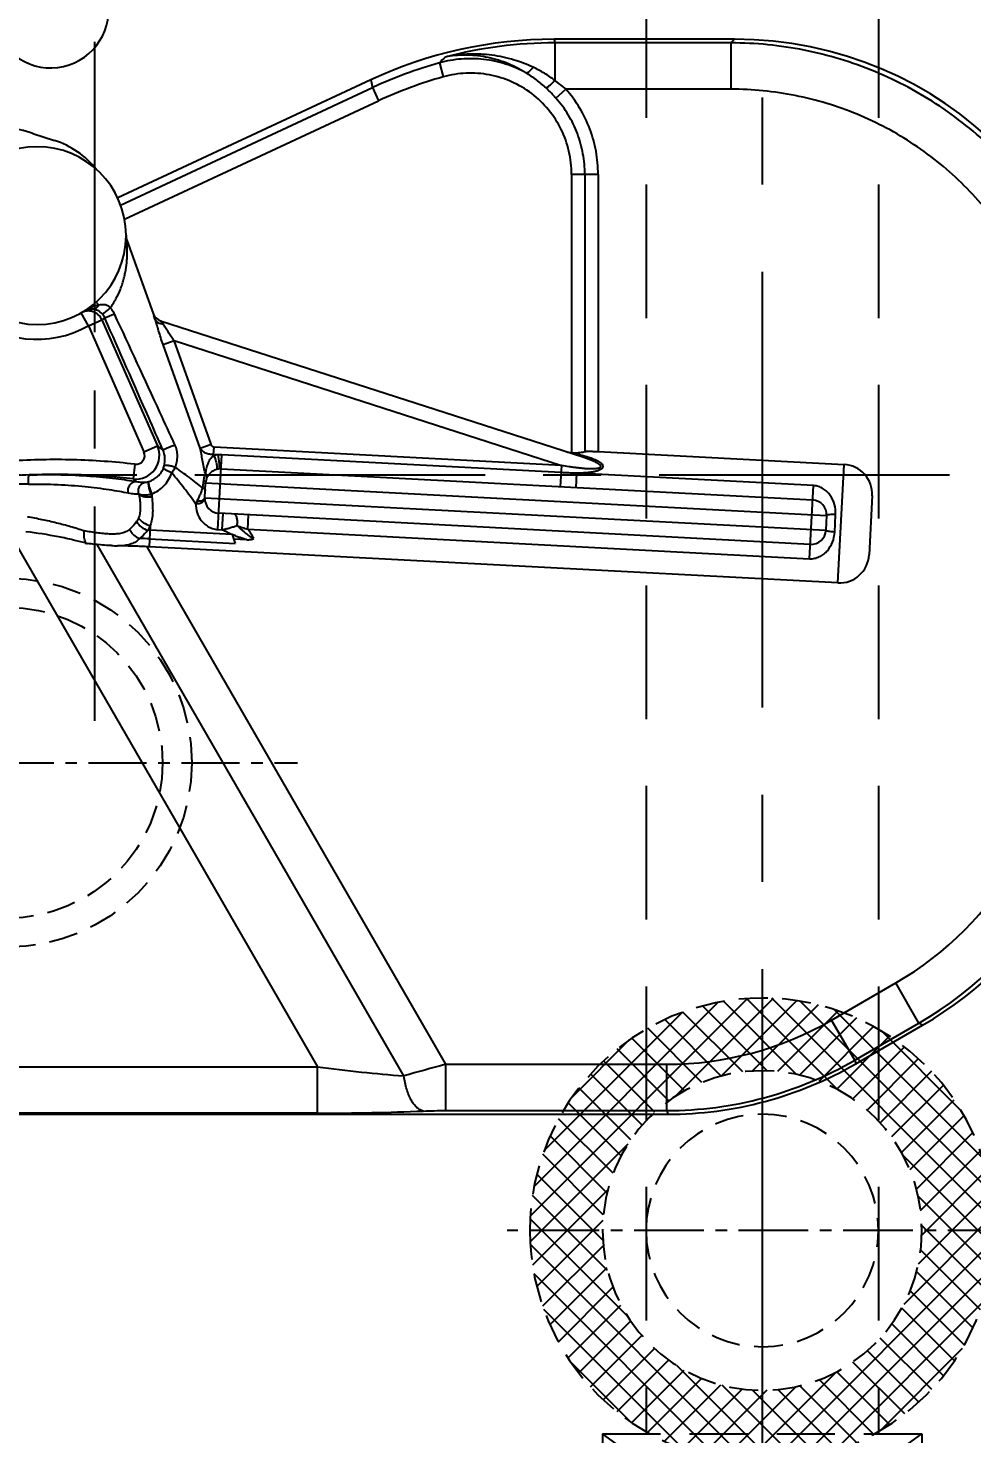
# Model space of a CAD drawing. Header units: millimetres. Extents: x 28656 to 29764, y -21384 to -20601.
# Drawn here: x 29560.83 to 29593.34, y -20935.27 to -20886.88 of the extents above; entities that cross this region are included whole.
import ezdxf

# ---------------------------------------------------------------- set-up
doc = ezdxf.new("R2010")
doc.units = ezdxf.units.MM
doc.header["$LTSCALE"] = 8
for name, pattern in [('CENTER', [2, 1.25, -0.25, 0.25, -0.25]), ('CENTER2', [1.125, 0.75, -0.125, 0.125, -0.125]), ('HIDDEN', [0.375, 0.25, -0.125]), ('HIDDEN2', [0.1875, 0.125, -0.0625])]:
    doc.linetypes.add(name, pattern=pattern)
doc.layers.get('DEFPOINTS').update_dxf_attribs({"color": 6})
for name, color, linetype in [('Cav-cor', 30, 'Continuous'), ('CL', 1, 'Continuous'), ('WT', 4, 'Continuous')]:
    doc.layers.add(name, color=color, linetype=linetype)
doc.layers.add('dim', color=3, linetype='Continuous', lineweight=15)
doc.styles.get("Standard").update_dxf_attribs({"font": 'txt.shx', "width": 0.8, "bigfont": 'chineset.shx'})
doc.dimstyles.new('ISO-25', dxfattribs={"dimtxt": 5, "dimasz": 4, "dimexe": 0.3, "dimexo": 0.3, "dimtad": 0, "dimzin": 1, "dimdsep": 46, "dimtxsty": 'Standard', "dimcen": 0, "dimclrd": 3, "dimclre": 3, "dimclrt": 3, "dimazin": 0, "dimtfac": 1, "dimtofl": 0, "dimtmove": 0, "dimatfit": 0, "dimfxl": 0, "dimarcsym": 0})

# ---------------------------------------------------------------- blocks, each defined once
blk = doc.blocks.new('*D26675')
at = {"layer": 'DEFPOINTS', "color": 0}
for p in [(29500.117, -20934.266), (29620.117, -20934.266), (29500.117, -21006.249)]:
    blk.add_point(p, dxfattribs=at)
at = {"layer": 'dim', "color": 3, "lineweight": -2}
for p, q in [((29500.117, -20934.566), (29500.117, -21006.549)), ((29620.117, -20934.566), (29620.117, -21006.549)), ((29504.117, -21006.249), (29551.159, -21006.249)), ((29616.117, -21006.249), (29569.076, -21006.249))]:
    blk.add_line(p, q, dxfattribs=at)
at = {"layer": 'dim', "color": 3}
for points in [[(29504.117, -21005.582), (29504.117, -21006.916), (29500.117, -21006.249)], [(29616.117, -21006.916), (29616.117, -21005.582), (29620.117, -21006.249)]]:
    blk.add_solid(points, dxfattribs=at)
at = {"layer": 'dim', "color": 3, "insert": (29560.117, -21006.249), "char_height": 5, "attachment_point": 5}
blk.add_mtext('120.00', dxfattribs=at)
blk = doc.blocks.new('20150513.114825')
at = {"layer": 'WT', "color": 125, "linetype": 'HIDDEN'}
for p, q in [((-5.5, 8), (5.5, 8)), ((5.5, 8), (-5.5, 0)), ((-5.5, 8), (5.5, 0)), ((-5.5, 0), (-5.5, 8)), ((5.5, 0), (5.5, 8)), ((-5.5, 0), (5.5, 0))]:
    blk.add_line(p, q, dxfattribs=at)
blk = doc.blocks.new('20150513.114820')
at = {"layer": 'WT', "linetype": 'Continuous'}
h = blk.add_hatch(dxfattribs=at)
h.set_pattern_fill('ANSI37', color=125, scale=5, angle=270, style=0)
h.set_pattern_definition([(315, (23425.0146, -23957.4168), (0.441941738, 0.441941738), []), (45, (23425.0146, -23957.4168), (-0.441941738, 0.441941738), [])])
h.paths.add_polyline_path([(8, 0), (5.5, 0, 1), (-5.5, 0), (-8, 0, -1)])
h.paths.add_polyline_path([(-8, 0), (-5.5, 0, 0.414214), (0, -5.5, 0.414214), (5.5, 0), (8, 0, -0.414214), (0, -8, -0.414214)])
at = {"layer": 'WT', "color": 125, "linetype": 'CENTER2', "ltscale": 0.4}
for p, q in [((0, 8.788), (0, -8.788)), ((8.788, 0), (-8.788, 0))]:
    blk.add_line(p, q, dxfattribs=at)
at = {"layer": 'WT', "color": 125, "linetype": 'HIDDEN2'}
for radius in [8, 5.5, 4]:
    blk.add_circle((0, 0), radius, dxfattribs=at)

msp = doc.modelspace()

# ---------------------------------------------------------------- linework, layer by layer
at = {"color": 8, "linetype": 'CENTER', "ltscale": 0.2}
msp.add_line((29550.117, -20912.166), (29570.117, -20912.166), dxfattribs=at)
at = {"color": 8, "linetype": 'HIDDEN', "ltscale": 0.5}
for radius in [6.35, 5.35]:
    msp.add_circle((29560.117, -20912.166), radius, dxfattribs=at)
at = {"layer": 'Cav-cor', "color": 241}
for p, q in [((29585.167, -20887.266), (29578.951, -20887.266)), ((29578.951, -20887.266), (29578.979, -20887.392)), ((29585.04, -20887.392), (29578.979, -20887.392)), ((29578.979, -20887.392), (29578.979, -20888.686)), ((29585.167, -20887.266), (29585.04, -20887.392)), ((29585.04, -20887.392), (29585.04, -20888.986)), ((29574.997, -20888.081), (29575.131, -20888.561)), ((29572.635, -20888.666), (29563.919, -20892.73)), ((29572.635, -20888.666), (29572.694, -20888.932)), ((29564.021, -20892.977), (29572.694, -20888.932)), ((29572.694, -20888.932), (29572.905, -20889.384)), ((29579.012, -20889.29), (29579.353, -20888.986)), ((29585.04, -20888.986), (29579.353, -20888.986)), ((29564.154, -20893.464), (29572.905, -20889.384)), ((29561, -20890.507), (29561.744, -20890.749)), ((29580.466, -20891.92), (29579.553, -20891.92)), ((29579.553, -20891.92), (29579.553, -20901.498)), ((29580.01, -20891.92), (29580.01, -20901.457)), ((29580.466, -20891.92), (29580.466, -20901.459)), ((29564.236, -20894.181), (29565.137, -20896.703)), ((29563.173, -20896.316), (29563.264, -20896.42)), ((29562.908, -20897.129), (29562.656, -20896.685)), ((29565.203, -20896.887), (29565.161, -20896.77)), ((29562.908, -20897.129), (29563.374, -20896.923)), ((29562.908, -20897.128), (29564.823, -20901.465)), ((29563.374, -20896.923), (29565.289, -20901.259)), ((29565.396, -20896.954), (29579.941, -20901.641)), ((29565.483, -20897.072), (29565.396, -20896.954)), ((29565.483, -20897.773), (29565.859, -20897.639)), ((29566.759, -20901.342), (29565.483, -20897.773)), ((29565.859, -20897.639), (29579.2, -20901.938)), ((29567.135, -20901.208), (29565.859, -20897.639)), ((29566.759, -20901.342), (29567.135, -20901.208)), ((29564.823, -20901.465), (29565.289, -20901.259)), ((29567.224, -20901.56), (29567.237, -20901.311)), ((29567.37, -20901.568), (29567.224, -20901.56)), ((29579.2, -20901.938), (29567.237, -20901.311)), ((29567.373, -20904.138), (29567.508, -20901.568)), ((29579.187, -20902.18), (29567.508, -20901.568)), ((29579.608, -20901.501), (29579.953, -20901.597)), ((29579.953, -20901.597), (29580.047, -20901.623)), ((29580.466, -20901.459), (29588.939, -20901.903)), ((29564.508, -20901.892), (29564.45, -20902.399)), ((29567.482, -20902.055), (29587.854, -20903.123)), ((29579.2, -20901.938), (29579.162, -20902.668)), ((29579.72, -20902.201), (29579.694, -20902.695)), ((29587.88, -20902.629), (29579.72, -20902.201)), ((29588.726, -20905.978), (29588.939, -20901.903)), ((29566.873, -20902.439), (29566.836, -20902.701)), ((29566.919, -20903.047), (29566.946, -20902.538)), ((29566.946, -20902.538), (29588.337, -20903.659)), ((29587.748, -20905.145), (29587.88, -20902.629)), ((29564.647, -20902.913), (29564.65, -20902.928)), ((29565.098, -20902.913), (29565.093, -20903.014)), ((29566.919, -20903.047), (29588.31, -20904.168)), ((29589.905, -20902.975), (29589.798, -20905.012)), ((29587.774, -20904.651), (29567.402, -20903.583)), ((29567.518, -20904.146), (29567.548, -20903.591)), ((29568.403, -20904.131), (29568.429, -20903.637)), ((29588.337, -20903.659), (29588.31, -20904.168)), ((29588.613, -20904.229), (29588.645, -20903.63)), ((29565.041, -20904), (29565.002, -20904.734)), ((29567.373, -20904.138), (29567.518, -20904.146)), ((29568.403, -20904.131), (29587.748, -20905.145)), ((29560.13, -20904.158), (29570.796, -20922.633)), ((29562.839, -20904.614), (29562.836, -20904.613)), ((29565.017, -20904.461), (29567.966, -20904.616)), ((29567.858, -20904.315), (29565.032, -20904.167)), ((29567.858, -20904.315), (29567.966, -20904.616)), ((29567.861, -20904.316), (29567.859, -20904.315)), ((29567.912, -20904.466), (29568.357, -20904.489)), ((29563.323, -20904.67), (29563.214, -20904.659)), ((29573.773, -20922.948), (29563.214, -20904.659)), ((29575.218, -20922.545), (29564.933, -20904.731)), ((29588.726, -20905.978), (29565.002, -20904.734)), ((29588.507, -20921.024), (29590.718, -20919.747)), ((29591.515, -20921.127), (29590.718, -20919.747)), ((29589.304, -20922.404), (29588.507, -20921.024)), ((29589.304, -20922.404), (29591.515, -20921.127)), ((29589.338, -20922.531), (29591.642, -20921.201)), ((29591.642, -20921.201), (29591.515, -20921.127)), ((29589.304, -20922.404), (29589.338, -20922.531)), ((29558.67, -20922.633), (29570.796, -20922.633)), ((29570.796, -20924.227), (29570.796, -20922.633)), ((29575.218, -20922.545), (29582.829, -20922.545)), ((29575.218, -20924.139), (29575.218, -20922.545)), ((29582.829, -20924.139), (29582.829, -20922.545)), ((29545.805, -20924.266), (29582.863, -20924.266)), ((29570.796, -20924.227), (29558.367, -20924.227)), ((29575.218, -20924.139), (29582.829, -20924.139)), ((29582.829, -20924.139), (29582.863, -20924.266))]:
    msp.add_line(p, q, dxfattribs=at)
for centre, radius, start, end in [((29561.609, -20886.254), 2, 187.1034, 7.1034), ((29578.981, -20902.347), 14.954, 90.0096, 104.6522), ((29579.011, -20902.479), 14.947, 105.5774, 114.9973), ((29595.539, -20908.343), 28.854, 134.8265, 135.3936), ((29579.01, -20902.476), 14.445, 105.5782, 115.0005), ((29559.426, -20895.358), 5.1, 72.02, 92.7002), ((29561.146, -20894.024), 3.06, 0.2231, 359.7925), ((29560.8, -20893.66), 3.06, 38.873, 72.02), ((29561.146, -20894.024), 3.57, 155.7336, 299.5719), ((29564.716, -20894.01), 0.51, 180.2231, 199.67), ((29562.908, -20897.129), 0.51, 23.821, 119.5464), ((29561.612, -20893.817), 3.57, 299.5729, 301.506), ((29563.008, -20897.068), 0.513, 23.7757, 41.247), ((29565.521, -20896.566), 0.408, 199.67, 252.14), ((29564.542, -20901.588), 0.816, 263.5371, 23.7373), ((29564.544, -20901.589), 0.306, 263.3899, 23.8847), ((29531.607, -20947.008), 56.811, 53.4028, 53.6376), ((29567.475, -20902.28), 0.72, 98.3696, 109.6782), ((29567.433, -20902.987), 1.42, 86.9986, 92.539), ((29564.959, -20901.804), 0.582, 338.4168, 345.5437), ((29563.79, -20900.765), 2.449, 324.4468, 329.7315), ((29567.455, -20902.565), 0.51, 87, 177), ((29588.886, -20902.922), 1.02, 357, 87), ((29561.636, -20923.993), 21.746, 92.0215, 93.2611), ((29561.07, -20920.538), 17.963, 90.6975, 92.0847), ((29561.753, -20925.812), 23.568, 83.428, 92.1503), ((29530.614, -20946.979), 55.967, 52.6477, 52.8014), ((29564.721, -20901.673), 0.861, 288.0929, 289.0032), ((29564.697, -20901.9), 1.09, 290.5842, 291.5808), ((29560.289, -20903.606), 4.84, 7.033, 8.1474), ((29567.429, -20903.074), 0.51, 177, 267), ((29587.827, -20903.632), 0.51, 357, 87), ((29559.097, -20918.497), 14.376, 78.824, 83.3621), ((29558.974, -20919.145), 15.037, 76.8586, 78.8416), ((29558.906, -20919.432), 15.331, 75.2844, 76.8564), ((29563.959, -20900.193), 4.561, 255.2789, 255.7406), ((29563.748, -20901.026), 3.701, 255.7854, 256.3849), ((29563.811, -20927.474), 23.045, 87, 87.8416), ((29563.811, -20927.474), 23.339, 87, 87.184), ((29587.801, -20904.142), 0.51, 267, 357), ((29565.11, -20846.309), 58.402, 268.6203, 268.82517), ((29563.811, -20927.474), 22.771, 87, 87.1759), ((29588.779, -20904.959), 1.02, 267, 357), ((29585.047, -20909.916), 11.35, 299.9809, 0.0191), ((29585.034, -20909.908), 12.957, 300.0165, 359.9835), ((29582.829, -20911.19), 11.355, 269.9979, 300.0021), ((29582.826, -20911.178), 12.961, 270.0128, 299.9872), ((29591.281, -20982.975), 62.528, 104.88596, 106.26016)]:
    msp.add_arc(centre, radius, start, end, dxfattribs=at)
for centre, major_axis, ratio, start_param, end_param in [((29578.976, -20902.323), (-3.26, 14.703), 0.996009, -0.217323, 0.217323), ((29585.068, -20900.316), (9.262, 9.262), 0.992433, -0.7816, 0.7816), ((29585.068, -20909.928), (11.316, -6.533), 0.994936, -0.521403, 0.521403), ((29582.836, -20911.216), (3.378, -12.608), 0.995923, -0.26078, 0.26078)]:
    msp.add_ellipse(centre, major_axis=major_axis, ratio=ratio, start_param=start_param, end_param=end_param, dxfattribs=at)
for points, knots in [([(29597.991, -20900.343), (29597.99, -20899.919), (29597.948, -20899.072), (29597.761, -20897.813), (29597.452, -20896.578), (29597.024, -20895.379), (29596.48, -20894.228), (29595.826, -20893.136), (29595.068, -20892.113), (29594.213, -20891.17), (29593.27, -20890.315), (29592.247, -20889.557), (29591.155, -20888.903), (29590.004, -20888.359), (29588.805, -20887.931), (29587.571, -20887.622), (29586.312, -20887.435), (29585.464, -20887.393), (29585.04, -20887.392)], [0, 0, 0, 0, 0.062499, 0.124997, 0.187497, 0.249997, 0.312497, 0.374998, 0.437499, 0.5, 0.562501, 0.625002, 0.687503, 0.750003, 0.812503, 0.875003, 0.937501, 1, 1, 1, 1]), ([(29577.98, -20888.422), (29577.755, -20888.299), (29577.281, -20888.097), (29576.525, -20887.936), (29575.752, -20887.923), (29575.244, -20888.013), (29574.997, -20888.081)], [0, 0, 0, 0, 0.250005, 0.500007, 0.750006, 1, 1, 1, 1]), ([(29578.23, -20888.23), (29577.988, -20888.118), (29577.491, -20887.935), (29576.72, -20887.785), (29575.95, -20887.76), (29575.444, -20887.826), (29575.198, -20887.879)], [0, 0, 0, 0, 0.258061, 0.509793, 0.756543, 1, 1, 1, 1]), ([(29577.98, -20888.422), (29577.762, -20888.288), (29577.312, -20888.063), (29576.601, -20887.858), (29575.891, -20887.79), (29575.424, -20887.835), (29575.198, -20887.879)], [0, 0, 0, 0, 0.26486, 0.517976, 0.76195, 1, 1, 1, 1]), ([(29579.553, -20891.92), (29579.553, -20891.652), (29579.492, -20891.116), (29579.22, -20890.354), (29578.781, -20889.674), (29578.197, -20889.113), (29577.501, -20888.702), (29576.728, -20888.461), (29575.921, -20888.404), (29575.388, -20888.489), (29575.131, -20888.561)], [0, 0, 0, 0, 0.125005, 0.250006, 0.375004, 0.5, 0.624997, 0.749995, 0.874996, 1, 1, 1, 1]), ([(29577.98, -20888.422), (29577.988, -20888.422), (29578.004, -20888.421), (29578.031, -20888.411), (29578.06, -20888.395), (29578.104, -20888.364), (29578.163, -20888.309), (29578.207, -20888.258), (29578.23, -20888.23)], [0, 0, 0, 0, 0.070167, 0.155044, 0.256688, 0.375478, 0.661064, 1, 1, 1, 1]), ([(29578.672, -20888.942), (29578.566, -20888.843), (29578.345, -20888.656), (29578.105, -20888.494), (29577.98, -20888.422)], [0, 0, 0, 0, 0.501687, 1, 1, 1, 1]), ([(29578.979, -20888.686), (29578.861, -20888.598), (29578.62, -20888.431), (29578.362, -20888.291), (29578.23, -20888.23)], [0, 0, 0, 0, 0.503502, 1, 1, 1, 1]), ([(29578.672, -20888.942), (29578.681, -20888.938), (29578.7, -20888.926), (29578.744, -20888.896), (29578.807, -20888.845), (29578.891, -20888.772), (29578.949, -20888.716), (29578.979, -20888.686)], [0, 0, 0, 0, 0.07397, 0.165991, 0.398516, 0.682845, 1, 1, 1, 1]), ([(29579.012, -20889.29), (29578.985, -20889.26), (29578.876, -20889.14), (29578.761, -20889.025), (29578.672, -20888.942)], [0, 0, 0, 0, 0.250259, 1, 1, 1, 1]), ([(29579.353, -20888.986), (29579.323, -20888.96), (29579.2, -20888.857), (29579.075, -20888.758), (29578.979, -20888.686)], [0, 0, 0, 0, 0.25055, 1, 1, 1, 1]), ([(29580.466, -20891.92), (29580.466, -20891.653), (29580.418, -20891.118), (29580.202, -20890.342), (29579.85, -20889.618), (29579.531, -20889.186), (29579.353, -20888.986)], [0, 0, 0, 0, 0.250004, 0.500005, 0.750004, 1, 1, 1, 1]), ([(29596.397, -20900.343), (29596.397, -20899.971), (29596.36, -20899.228), (29596.198, -20898.123), (29595.927, -20897.039), (29595.553, -20895.988), (29595.076, -20894.978), (29594.503, -20894.019), (29593.838, -20893.122), (29593.089, -20892.294), (29592.261, -20891.545), (29591.364, -20890.88), (29590.405, -20890.307), (29589.395, -20889.831), (29588.344, -20889.456), (29587.26, -20889.186), (29586.156, -20889.023), (29585.412, -20888.986), (29585.04, -20888.986)], [0, 0, 0, 0, 0.062501, 0.125, 0.187501, 0.250001, 0.3125, 0.375, 0.4375, 0.5, 0.5625, 0.625, 0.6875, 0.749999, 0.812499, 0.875, 0.937499, 1, 1, 1, 1]), ([(29580.01, -20891.92), (29580.01, -20891.68), (29579.966, -20891.201), (29579.773, -20890.505), (29579.457, -20889.856), (29579.171, -20889.469), (29579.012, -20889.29)], [0, 0, 0, 0, 0.250004, 0.500006, 0.750004, 1, 1, 1, 1]), ([(29563.662, -20896.514), (29563.735, -20896.415), (29563.866, -20896.209), (29563.993, -20895.934), (29564.073, -20895.712), (29564.123, -20895.547), (29564.163, -20895.383), (29564.195, -20895.22), (29564.22, -20895.058), (29564.237, -20894.9), (29564.246, -20894.77), (29564.25, -20894.668), (29564.251, -20894.594), (29564.251, -20894.522), (29564.25, -20894.453), (29564.248, -20894.387), (29564.246, -20894.335), (29564.244, -20894.296), (29564.242, -20894.269), (29564.241, -20894.246), (29564.239, -20894.225), (29564.238, -20894.207), (29564.237, -20894.195), (29564.236, -20894.188), (29564.236, -20894.184), (29564.236, -20894.183), (29564.236, -20894.181), (29564.236, -20894.181)], [0, 0, 0, 0, 0.150883, 0.297321, 0.368737, 0.438957, 0.50798, 0.575777, 0.642288, 0.707362, 0.770726, 0.801607, 0.831835, 0.861241, 0.889633, 0.916685, 0.941824, 0.953478, 0.964326, 0.974156, 0.982755, 0.989907, 0.995356, 0.997353, 0.998816, 0.99971, 1, 1, 1, 1]), ([(29563.662, -20896.514), (29563.65, -20896.498), (29563.623, -20896.47), (29563.576, -20896.439), (29563.524, -20896.418), (29563.455, -20896.403), (29563.367, -20896.403), (29563.298, -20896.413), (29563.264, -20896.42)], [0, 0, 0, 0, 0.135187, 0.267074, 0.394704, 0.518711, 0.760471, 1, 1, 1, 1]), ([(29563.264, -20896.42), (29563.219, -20896.425), (29563.13, -20896.446), (29563.003, -20896.493), (29562.881, -20896.551), (29562.804, -20896.596), (29562.766, -20896.62)], [0, 0, 0, 0, 0.252844, 0.502848, 0.751652, 1, 1, 1, 1]), ([(29563.08, -20896.556), (29563.023, -20896.548), (29562.911, -20896.551), (29562.809, -20896.593), (29562.766, -20896.62)], [0, 0, 0, 0, 0.533722, 1, 1, 1, 1]), ([(29563.264, -20896.42), (29563.254, -20896.441), (29563.23, -20896.479), (29563.185, -20896.525), (29563.134, -20896.553), (29563.097, -20896.558), (29563.08, -20896.556)], [0, 0, 0, 0, 0.293374, 0.556538, 0.788873, 1, 1, 1, 1]), ([(29563.394, -20896.73), (29563.348, -20896.678), (29563.25, -20896.601), (29563.132, -20896.564), (29563.08, -20896.556)], [0, 0, 0, 0, 0.569049, 1, 1, 1, 1]), ([(29563.662, -20896.514), (29563.646, -20896.528), (29563.615, -20896.556), (29563.568, -20896.596), (29563.524, -20896.633), (29563.484, -20896.666), (29563.454, -20896.689), (29563.434, -20896.705), (29563.422, -20896.714), (29563.412, -20896.721), (29563.404, -20896.726), (29563.398, -20896.729), (29563.395, -20896.73), (29563.394, -20896.73)], [0, 0, 0, 0, 0.183404, 0.364479, 0.534332, 0.685883, 0.812794, 0.865368, 0.909873, 0.945771, 0.972799, 0.990816, 1, 1, 1, 1]), ([(29563.809, -20896.719), (29563.789, -20896.728), (29563.75, -20896.746), (29563.691, -20896.771), (29563.636, -20896.796), (29563.586, -20896.817), (29563.549, -20896.833), (29563.524, -20896.843), (29563.509, -20896.85), (29563.497, -20896.854), (29563.488, -20896.858), (29563.482, -20896.86), (29563.479, -20896.861), (29563.478, -20896.861)], [0, 0, 0, 0, 0.180744, 0.360986, 0.531294, 0.684058, 0.812423, 0.865663, 0.910712, 0.946966, 0.974098, 0.991852, 1, 1, 1, 1]), ([(29565.477, -20901.397), (29565.31, -20901.019), (29564.644, -20899.507), (29563.978, -20897.995), (29563.478, -20896.861)], [0, 0, 0, 0, 0.249936, 1, 1, 1, 1]), ([(29563.809, -20896.719), (29563.791, -20896.681), (29563.748, -20896.607), (29563.692, -20896.543), (29563.662, -20896.514)], [0, 0, 0, 0, 0.500221, 1, 1, 1, 1]), ([(29565.892, -20901.226), (29565.718, -20900.85), (29565.025, -20899.348), (29564.33, -20897.846), (29563.809, -20896.719)], [0, 0, 0, 0, 0.249901, 1, 1, 1, 1]), ([(29565.483, -20897.773), (29565.455, -20897.695), (29565.402, -20897.538), (29565.33, -20897.307), (29565.277, -20897.12), (29565.235, -20896.982), (29565.214, -20896.917), (29565.203, -20896.887)], [0, 0, 0, 0, 0.269845, 0.533491, 0.781559, 0.895623, 1, 1, 1, 1]), ([(29565.203, -20896.887), (29565.212, -20896.912), (29565.24, -20896.962), (29565.305, -20897.019), (29565.389, -20897.058), (29565.451, -20897.07), (29565.483, -20897.072)], [0, 0, 0, 0, 0.229598, 0.469458, 0.725915, 1, 1, 1, 1]), ([(29565.859, -20897.639), (29565.823, -20897.59), (29565.753, -20897.492), (29565.657, -20897.343), (29565.57, -20897.202), (29565.513, -20897.113), (29565.483, -20897.072)], [0, 0, 0, 0, 0.268594, 0.531593, 0.779596, 1, 1, 1, 1]), ([(29565.892, -20901.226), (29565.87, -20901.236), (29565.825, -20901.256), (29565.756, -20901.287), (29565.687, -20901.317), (29565.632, -20901.34), (29565.591, -20901.357), (29565.564, -20901.368), (29565.54, -20901.377), (29565.52, -20901.385), (29565.503, -20901.391), (29565.492, -20901.394), (29565.485, -20901.396), (29565.481, -20901.397), (29565.478, -20901.398), (29565.477, -20901.398), (29565.477, -20901.397)], [0, 0, 0, 0, 0.160394, 0.331267, 0.501044, 0.659214, 0.730828, 0.795848, 0.853231, 0.902146, 0.941781, 0.971472, 0.982483, 0.990898, 0.99671, 1, 1, 1, 1]), ([(29565.905, -20901.999), (29565.928, -20901.938), (29565.965, -20901.811), (29565.984, -20901.613), (29565.962, -20901.414), (29565.92, -20901.286), (29565.892, -20901.226)], [0, 0, 0, 0, 0.247278, 0.495757, 0.747005, 1, 1, 1, 1]), ([(29567.237, -20901.311), (29567.225, -20901.31), (29567.2, -20901.301), (29567.171, -20901.275), (29567.149, -20901.243), (29567.139, -20901.22), (29567.135, -20901.208)], [0, 0, 0, 0, 0.24928, 0.499365, 0.749669, 1, 1, 1, 1]), ([(29565.522, -20901.949), (29565.545, -20901.86), (29565.561, -20901.669), (29565.515, -20901.484), (29565.477, -20901.397)], [0, 0, 0, 0, 0.493996, 1, 1, 1, 1]), ([(29566.939, -20902.216), (29566.903, -20902.067), (29566.858, -20901.844), (29566.802, -20901.552), (29566.774, -20901.411), (29566.759, -20901.342)], [0, 0, 0, 0, 0.516547, 0.763471, 1, 1, 1, 1]), ([(29567.224, -20901.56), (29567.2, -20901.562), (29567.15, -20901.562), (29567.078, -20901.552), (29567.009, -20901.536), (29566.944, -20901.511), (29566.886, -20901.478), (29566.835, -20901.439), (29566.792, -20901.394), (29566.769, -20901.36), (29566.759, -20901.342)], [0, 0, 0, 0, 0.137065, 0.272218, 0.403491, 0.530833, 0.654347, 0.773231, 0.887998, 1, 1, 1, 1]), ([(29567.233, -20901.602), (29567.217, -20901.61), (29567.189, -20901.628), (29567.153, -20901.66), (29567.123, -20901.695), (29567.089, -20901.742), (29567.053, -20901.805), (29567.006, -20901.91), (29566.964, -20902.047), (29566.945, -20902.16), (29566.939, -20902.216)], [0, 0, 0, 0, 0.072667, 0.140719, 0.205502, 0.268528, 0.391825, 0.51375, 0.757058, 1, 1, 1, 1]), ([(29567.233, -20901.602), (29567.231, -20901.595), (29567.229, -20901.581), (29567.226, -20901.567), (29567.224, -20901.56)], [0, 0, 0, 0, 0.501961, 1, 1, 1, 1]), ([(29567.233, -20901.602), (29567.244, -20901.624), (29567.264, -20901.672), (29567.29, -20901.747), (29567.311, -20901.825), (29567.326, -20901.899), (29567.334, -20901.957), (29567.335, -20901.997), (29567.334, -20902.022), (29567.332, -20902.043), (29567.327, -20902.059), (29567.32, -20902.07), (29567.314, -20902.075), (29567.31, -20902.076)], [0, 0, 0, 0, 0.149725, 0.313138, 0.47837, 0.634394, 0.770841, 0.828868, 0.87903, 0.920774, 0.954004, 0.97959, 1, 1, 1, 1]), ([(29567.37, -20901.568), (29567.375, -20901.592), (29567.385, -20901.643), (29567.397, -20901.722), (29567.406, -20901.804), (29567.412, -20901.882), (29567.414, -20901.942), (29567.413, -20901.984), (29567.412, -20902.009), (29567.409, -20902.029), (29567.407, -20902.042), (29567.404, -20902.05), (29567.401, -20902.055), (29567.398, -20902.058), (29567.396, -20902.058)], [0, 0, 0, 0, 0.148594, 0.314268, 0.48388, 0.644984, 0.785671, 0.844949, 0.895469, 0.936342, 0.966983, 0.978505, 0.987623, 1, 1, 1, 1]), ([(29579.941, -20901.641), (29579.983, -20901.654), (29580.045, -20901.675), (29580.127, -20901.705), (29580.188, -20901.728), (29580.248, -20901.753), (29580.306, -20901.779), (29580.363, -20901.806), (29580.409, -20901.831), (29580.444, -20901.852), (29580.469, -20901.869), (29580.492, -20901.887), (29580.514, -20901.906), (29580.532, -20901.926), (29580.545, -20901.944), (29580.55, -20901.96), (29580.551, -20901.977), (29580.543, -20901.997), (29580.521, -20902.015), (29580.494, -20902.027), (29580.464, -20902.037), (29580.421, -20902.045), (29580.365, -20902.052), (29580.274, -20902.056), (29580.16, -20902.055), (29580.022, -20902.047), (29579.885, -20902.034), (29579.748, -20902.019), (29579.61, -20902.001), (29579.428, -20901.975), (29579.291, -20901.953), (29579.2, -20901.938)], [0, 0, 0, 0, 0.062715, 0.093859, 0.124826, 0.15558, 0.186069, 0.216208, 0.245867, 0.260458, 0.27483, 0.288887, 0.302538, 0.31567, 0.328069, 0.333861, 0.339508, 0.350978, 0.363812, 0.378351, 0.393575, 0.409207, 0.441155, 0.473574, 0.538935, 0.604618, 0.670431, 0.736307, 0.802214, 0.868137, 1, 1, 1, 1]), ([(29579.608, -20901.501), (29579.65, -20901.502), (29579.73, -20901.501), (29579.842, -20901.49), (29579.934, -20901.475), (29579.987, -20901.463), (29580.01, -20901.457)], [0, 0, 0, 0, 0.312351, 0.594651, 0.828856, 1, 1, 1, 1]), ([(29580.047, -20901.623), (29580.081, -20901.632), (29580.15, -20901.653), (29580.25, -20901.686), (29580.346, -20901.724), (29580.437, -20901.767), (29580.507, -20901.809), (29580.557, -20901.847), (29580.589, -20901.878), (29580.614, -20901.912), (29580.63, -20901.95), (29580.629, -20901.992), (29580.609, -20902.032), (29580.574, -20902.065), (29580.529, -20902.091), (29580.479, -20902.113), (29580.406, -20902.136), (29580.312, -20902.158), (29580.196, -20902.176), (29580.078, -20902.188), (29579.919, -20902.198), (29579.8, -20902.201), (29579.72, -20902.201)], [0, 0, 0, 0, 0.06353, 0.126057, 0.187318, 0.246902, 0.304121, 0.331516, 0.357814, 0.382818, 0.406474, 0.429755, 0.45484, 0.483028, 0.514007, 0.546582, 0.580119, 0.648723, 0.718363, 0.788493, 0.858877, 1, 1, 1, 1]), ([(29580.047, -20901.623), (29580.03, -20901.633), (29580.003, -20901.644), (29579.966, -20901.647), (29579.949, -20901.643), (29579.941, -20901.641)], [0, 0, 0, 0, 0.536359, 0.773538, 1, 1, 1, 1]), ([(29580.01, -20901.457), (29580.021, -20901.454), (29580.046, -20901.449), (29580.089, -20901.446), (29580.139, -20901.445), (29580.218, -20901.447), (29580.328, -20901.452), (29580.419, -20901.457), (29580.466, -20901.459)], [0, 0, 0, 0, 0.075202, 0.168664, 0.279138, 0.404536, 0.689496, 1, 1, 1, 1]), ([(29564.508, -20901.892), (29563.803, -20901.811), (29562.385, -20901.711), (29560.252, -20901.75), (29558.132, -20901.976), (29556.736, -20902.248), (29556.045, -20902.411)], [0, 0, 0, 0, 0.250012, 0.500012, 0.750007, 1, 1, 1, 1]), ([(29565.001, -20902.487), (29565.057, -20902.468), (29565.164, -20902.418), (29565.306, -20902.312), (29565.422, -20902.178), (29565.478, -20902.073), (29565.5, -20902.018)], [0, 0, 0, 0, 0.251923, 0.499631, 0.74763, 1, 1, 1, 1]), ([(29565.098, -20902.913), (29565.178, -20902.882), (29565.33, -20902.801), (29565.525, -20902.632), (29565.68, -20902.426), (29565.753, -20902.27), (29565.782, -20902.189)], [0, 0, 0, 0, 0.251001, 0.499486, 0.748422, 1, 1, 1, 1]), ([(29565.782, -20902.189), (29565.745, -20902.175), (29565.677, -20902.146), (29565.599, -20902.106), (29565.548, -20902.073), (29565.522, -20902.053), (29565.506, -20902.036), (29565.5, -20902.023), (29565.5, -20902.018)], [0, 0, 0, 0, 0.351111, 0.659905, 0.784336, 0.88331, 0.954498, 1, 1, 1, 1]), ([(29565.905, -20901.999), (29565.862, -20901.986), (29565.799, -20901.968), (29565.715, -20901.951), (29565.658, -20901.942), (29565.608, -20901.937), (29565.569, -20901.936), (29565.542, -20901.938), (29565.528, -20901.944), (29565.523, -20901.947), (29565.522, -20901.949)], [0, 0, 0, 0, 0.339994, 0.504127, 0.653856, 0.782517, 0.884767, 0.956761, 0.981545, 1, 1, 1, 1]), ([(29566.604, -20903.252), (29566.478, -20903.073), (29566.208, -20902.716), (29565.927, -20902.367), (29565.782, -20902.189)], [0, 0, 0, 0, 0.487893, 1, 1, 1, 1]), ([(29566.836, -20902.701), (29566.764, -20902.643), (29566.616, -20902.525), (29566.307, -20902.29), (29566.067, -20902.116), (29565.905, -20901.999)], [0, 0, 0, 0, 0.238612, 0.486254, 1, 1, 1, 1]), ([(29566.939, -20902.216), (29566.932, -20902.232), (29566.901, -20902.303), (29566.881, -20902.379), (29566.873, -20902.439)], [0, 0, 0, 0, 0.214917, 1, 1, 1, 1]), ([(29566.939, -20902.216), (29566.958, -20902.245), (29566.978, -20902.292), (29566.982, -20902.358), (29566.976, -20902.39), (29566.971, -20902.405)], [0, 0, 0, 0, 0.517963, 0.761892, 1, 1, 1, 1]), ([(29560.851, -20902.576), (29560.85, -20902.557), (29560.849, -20902.517), (29560.849, -20902.46), (29560.849, -20902.407), (29560.851, -20902.36), (29560.854, -20902.321), (29560.857, -20902.294), (29560.86, -20902.278), (29560.863, -20902.269), (29560.865, -20902.264), (29560.867, -20902.261), (29560.869, -20902.26)], [0, 0, 0, 0, 0.186821, 0.368435, 0.536914, 0.68609, 0.810521, 0.905861, 0.941488, 0.968833, 0.988035, 1, 1, 1, 1]), ([(29560.851, -20902.576), (29561.188, -20902.572), (29561.838, -20902.583), (29562.763, -20902.649), (29563.468, -20902.738), (29563.961, -20902.819), (29564.181, -20902.861), (29564.283, -20902.883)], [0, 0, 0, 0, 0.292622, 0.565256, 0.805456, 0.909369, 1, 1, 1, 1]), ([(29560.869, -20902.26), (29561.231, -20902.248), (29561.931, -20902.243), (29562.928, -20902.288), (29563.689, -20902.361), (29564.222, -20902.433), (29564.46, -20902.47), (29564.57, -20902.49)], [0, 0, 0, 0, 0.292724, 0.565565, 0.805832, 0.909624, 1, 1, 1, 1]), ([(29564.283, -20902.883), (29564.273, -20902.835), (29564.274, -20902.758), (29564.304, -20902.665), (29564.34, -20902.602), (29564.388, -20902.549), (29564.444, -20902.511), (29564.506, -20902.49), (29564.549, -20902.488), (29564.57, -20902.49)], [0, 0, 0, 0, 0.263236, 0.396021, 0.52612, 0.651805, 0.772208, 0.887892, 1, 1, 1, 1]), ([(29564.57, -20902.49), (29564.625, -20902.5), (29564.723, -20902.512), (29564.822, -20902.515), (29564.864, -20902.515)], [0, 0, 0, 0, 0.566032, 1, 1, 1, 1]), ([(29564.647, -20902.913), (29564.634, -20902.872), (29564.624, -20902.784), (29564.662, -20902.659), (29564.746, -20902.56), (29564.824, -20902.524), (29564.864, -20902.515)], [0, 0, 0, 0, 0.255061, 0.50862, 0.757011, 1, 1, 1, 1]), ([(29564.864, -20902.515), (29564.87, -20902.515), (29564.885, -20902.514), (29564.927, -20902.509), (29564.962, -20902.5), (29564.988, -20902.491)], [0, 0, 0, 0, 0.138421, 0.347558, 1, 1, 1, 1]), ([(29565.08, -20902.92), (29565.061, -20902.876), (29565.036, -20902.807), (29565.008, -20902.716), (29564.992, -20902.65), (29564.982, -20902.593), (29564.977, -20902.551), (29564.977, -20902.524), (29564.979, -20902.51), (29564.982, -20902.499), (29564.986, -20902.493), (29564.988, -20902.491)], [0, 0, 0, 0, 0.324972, 0.489422, 0.642615, 0.776013, 0.882273, 0.923657, 0.956722, 0.98175, 1, 1, 1, 1]), ([(29565.098, -20902.913), (29565.078, -20902.869), (29565.052, -20902.802), (29565.023, -20902.711), (29565.006, -20902.646), (29564.995, -20902.589), (29564.99, -20902.547), (29564.99, -20902.52), (29564.992, -20902.505), (29564.995, -20902.494), (29564.999, -20902.489), (29565.001, -20902.487)], [0, 0, 0, 0, 0.324951, 0.489133, 0.642015, 0.775161, 0.881338, 0.922783, 0.956007, 0.981318, 1, 1, 1, 1]), ([(29566.836, -20902.701), (29566.825, -20902.739), (29566.8, -20902.816), (29566.755, -20902.933), (29566.705, -20903.05), (29566.668, -20903.126), (29566.649, -20903.163)], [0, 0, 0, 0, 0.235568, 0.490165, 0.749039, 1, 1, 1, 1]), ([(29566.836, -20902.701), (29566.851, -20902.707), (29566.876, -20902.719), (29566.908, -20902.741), (29566.928, -20902.765), (29566.933, -20902.784), (29566.933, -20902.792)], [0, 0, 0, 0, 0.331773, 0.605163, 0.821813, 1, 1, 1, 1]), ([(29566.873, -20902.439), (29566.884, -20902.446), (29566.904, -20902.459), (29566.929, -20902.484), (29566.944, -20902.51), (29566.947, -20902.529), (29566.946, -20902.538)], [0, 0, 0, 0, 0.305165, 0.568593, 0.795438, 1, 1, 1, 1]), ([(29588.645, -20903.63), (29588.651, -20903.512), (29588.627, -20903.277), (29588.504, -20903.01), (29588.357, -20902.836), (29588.22, -20902.729), (29588.059, -20902.654), (29587.94, -20902.632), (29587.88, -20902.629)], [0, 0, 0, 0, 0.254586, 0.499275, 0.620475, 0.743233, 0.869715, 1, 1, 1, 1]), ([(29564.283, -20902.883), (29564.351, -20902.897), (29564.472, -20902.913), (29564.594, -20902.914), (29564.647, -20902.913)], [0, 0, 0, 0, 0.56434, 1, 1, 1, 1]), ([(29564.65, -20902.928), (29564.664, -20903.003), (29564.686, -20903.15), (29564.701, -20903.364), (29564.691, -20903.561), (29564.661, -20903.683), (29564.64, -20903.738)], [0, 0, 0, 0, 0.281521, 0.544229, 0.784126, 1, 1, 1, 1]), ([(29564.647, -20902.913), (29564.658, -20902.919), (29564.681, -20902.929), (29564.739, -20902.944), (29564.829, -20902.951), (29564.95, -20902.945), (29565.036, -20902.93), (29565.08, -20902.92)], [0, 0, 0, 0, 0.080091, 0.175015, 0.407439, 0.687981, 1, 1, 1, 1]), ([(29564.65, -20902.928), (29564.672, -20902.948), (29564.731, -20902.981), (29564.836, -20903.011), (29564.96, -20903.023), (29565.047, -20903.019), (29565.093, -20903.014)], [0, 0, 0, 0, 0.193992, 0.430778, 0.704015, 1, 1, 1, 1]), ([(29565.093, -20903.014), (29565.105, -20903.107), (29565.122, -20903.289), (29565.127, -20903.55), (29565.105, -20903.787), (29565.067, -20903.934), (29565.041, -20904)], [0, 0, 0, 0, 0.284753, 0.547689, 0.786043, 1, 1, 1, 1]), ([(29566.604, -20903.252), (29566.624, -20903.252), (29566.655, -20903.25), (29566.695, -20903.245), (29566.742, -20903.236), (29566.802, -20903.217), (29566.865, -20903.182), (29566.902, -20903.142), (29566.917, -20903.107), (29566.919, -20903.09), (29566.919, -20903.082)], [0, 0, 0, 0, 0.157389, 0.235344, 0.311854, 0.526964, 0.713451, 0.86795, 0.935793, 1, 1, 1, 1]), ([(29566.649, -20903.163), (29566.645, -20903.171), (29566.63, -20903.2), (29566.615, -20903.23), (29566.604, -20903.252)], [0, 0, 0, 0, 0.257721, 1, 1, 1, 1]), ([(29566.649, -20903.163), (29566.679, -20903.163), (29566.736, -20903.159), (29566.804, -20903.144), (29566.849, -20903.126), (29566.883, -20903.107), (29566.904, -20903.088), (29566.912, -20903.073)], [0, 0, 0, 0, 0.314652, 0.596207, 0.718184, 0.826061, 1, 1, 1, 1]), ([(29566.912, -20903.073), (29566.913, -20903.071), (29566.917, -20903.063), (29566.919, -20903.054), (29566.919, -20903.047)], [0, 0, 0, 0, 0.261094, 1, 1, 1, 1]), ([(29566.604, -20903.252), (29566.605, -20903.356), (29566.639, -20903.562), (29566.76, -20903.792), (29566.899, -20903.943), (29567.03, -20904.041), (29567.19, -20904.113), (29567.31, -20904.135), (29567.373, -20904.138)], [0, 0, 0, 0, 0.243002, 0.476144, 0.594572, 0.718672, 0.853365, 1, 1, 1, 1]), ([(29568.032, -20904.005), (29568.036, -20903.983), (29568.041, -20903.936), (29568.043, -20903.867), (29568.038, -20903.8), (29568.027, -20903.74), (29568.011, -20903.688), (29567.99, -20903.648), (29567.965, -20903.62), (29567.943, -20903.612), (29567.934, -20903.611)], [0, 0, 0, 0, 0.159863, 0.321902, 0.477801, 0.621076, 0.746342, 0.850278, 0.932716, 1, 1, 1, 1]), ([(29588.645, -20903.63), (29588.606, -20903.628), (29588.533, -20903.626), (29588.448, -20903.629), (29588.397, -20903.635), (29588.375, -20903.639), (29588.362, -20903.643), (29588.351, -20903.646), (29588.342, -20903.65), (29588.337, -20903.656), (29588.337, -20903.659)], [0, 0, 0, 0, 0.372081, 0.688899, 0.81161, 0.862132, 0.904878, 0.939601, 0.966463, 1, 1, 1, 1]), ([(29562.764, -20904.19), (29562.609, -20904.139), (29562.295, -20904.042), (29561.813, -20903.913), (29561.32, -20903.8), (29560.986, -20903.738), (29560.818, -20903.71)], [0, 0, 0, 0, 0.243564, 0.492496, 0.745217, 1, 1, 1, 1]), ([(29564.324, -20904.138), (29564.303, -20904.156), (29564.259, -20904.189), (29564.158, -20904.241), (29564.014, -20904.282), (29563.828, -20904.3), (29563.63, -20904.299), (29563.423, -20904.283), (29563.133, -20904.248), (29562.913, -20904.213), (29562.764, -20904.19)], [0, 0, 0, 0, 0.051324, 0.103381, 0.212063, 0.328562, 0.452444, 0.582565, 0.717789, 1, 1, 1, 1]), ([(29564.57, -20903.869), (29564.552, -20903.892), (29564.478, -20903.989), (29564.393, -20904.076), (29564.324, -20904.138)], [0, 0, 0, 0, 0.240479, 1, 1, 1, 1]), ([(29564.324, -20904.138), (29564.343, -20904.174), (29564.388, -20904.243), (29564.499, -20904.359), (29564.604, -20904.422), (29564.679, -20904.446)], [0, 0, 0, 0, 0.255695, 0.512206, 1, 1, 1, 1]), ([(29564.64, -20903.738), (29564.635, -20903.75), (29564.616, -20903.795), (29564.591, -20903.839), (29564.57, -20903.869)], [0, 0, 0, 0, 0.256914, 1, 1, 1, 1]), ([(29564.57, -20903.869), (29564.61, -20903.942), (29564.723, -20904.07), (29564.877, -20904.145), (29564.957, -20904.164)], [0, 0, 0, 0, 0.501651, 1, 1, 1, 1]), ([(29564.64, -20903.738), (29564.683, -20903.805), (29564.804, -20903.922), (29564.96, -20903.985), (29565.041, -20904)], [0, 0, 0, 0, 0.491468, 1, 1, 1, 1]), ([(29565.041, -20904), (29565.035, -20904.015), (29565.012, -20904.071), (29564.983, -20904.126), (29564.957, -20904.164)], [0, 0, 0, 0, 0.257945, 1, 1, 1, 1]), ([(29567.518, -20904.146), (29567.562, -20904.138), (29567.648, -20904.117), (29567.777, -20904.082), (29567.905, -20904.044), (29567.99, -20904.018), (29568.032, -20904.005)], [0, 0, 0, 0, 0.247675, 0.50161, 0.753598, 1, 1, 1, 1]), ([(29567.859, -20904.315), (29567.83, -20904.302), (29567.772, -20904.275), (29567.686, -20904.235), (29567.602, -20904.192), (29567.546, -20904.162), (29567.518, -20904.146)], [0, 0, 0, 0, 0.249565, 0.500651, 0.750687, 1, 1, 1, 1]), ([(29568.032, -20904.005), (29568.091, -20904.028), (29568.214, -20904.074), (29568.339, -20904.114), (29568.403, -20904.131)], [0, 0, 0, 0, 0.487103, 1, 1, 1, 1]), ([(29568.607, -20904.453), (29568.577, -20904.444), (29568.523, -20904.414), (29568.449, -20904.361), (29568.379, -20904.306), (29568.309, -20904.249), (29568.24, -20904.19), (29568.147, -20904.11), (29568.078, -20904.048), (29568.032, -20904.005)], [0, 0, 0, 0, 0.129858, 0.251605, 0.372632, 0.494775, 0.61857, 0.744109, 1, 1, 1, 1]), ([(29568.607, -20904.453), (29568.579, -20904.4), (29568.513, -20904.291), (29568.441, -20904.186), (29568.403, -20904.131)], [0, 0, 0, 0, 0.47548, 1, 1, 1, 1]), ([(29562.811, -20904.574), (29562.798, -20904.553), (29562.779, -20904.501), (29562.764, -20904.412), (29562.76, -20904.306), (29562.764, -20904.23), (29562.768, -20904.19)], [0, 0, 0, 0, 0.184979, 0.418705, 0.694856, 1, 1, 1, 1]), ([(29562.819, -20904.585), (29562.818, -20904.584), (29562.815, -20904.581), (29562.813, -20904.577), (29562.811, -20904.574)], [0, 0, 0, 0, 0.243709, 1, 1, 1, 1]), ([(29562.843, -20904.61), (29562.841, -20904.608), (29562.832, -20904.601), (29562.824, -20904.592), (29562.819, -20904.585)], [0, 0, 0, 0, 0.234261, 1, 1, 1, 1]), ([(29563.214, -20904.659), (29563.186, -20904.656), (29563.074, -20904.645), (29562.961, -20904.632), (29562.877, -20904.623)], [0, 0, 0, 0, 0.247775, 1, 1, 1, 1]), ([(29564.679, -20904.446), (29564.639, -20904.49), (29564.548, -20904.568), (29564.382, -20904.645), (29564.196, -20904.689), (29564.065, -20904.7), (29563.997, -20904.702)], [0, 0, 0, 0, 0.236445, 0.475618, 0.728445, 1, 1, 1, 1]), ([(29564.957, -20904.164), (29564.938, -20904.188), (29564.852, -20904.29), (29564.756, -20904.381), (29564.679, -20904.446)], [0, 0, 0, 0, 0.239264, 1, 1, 1, 1]), ([(29568.357, -20904.489), (29568.314, -20904.478), (29568.228, -20904.453), (29568.123, -20904.417), (29568.04, -20904.387), (29567.979, -20904.363), (29567.918, -20904.339), (29567.878, -20904.323), (29567.858, -20904.314)], [0, 0, 0, 0, 0.255678, 0.505751, 0.629601, 0.75283, 0.876576, 1, 1, 1, 1]), ([(29568.357, -20904.489), (29568.38, -20904.49), (29568.424, -20904.491), (29568.489, -20904.488), (29568.542, -20904.478), (29568.581, -20904.466), (29568.599, -20904.458), (29568.607, -20904.453)], [0, 0, 0, 0, 0.260091, 0.517692, 0.767044, 0.8868, 1, 1, 1, 1]), ([(29587.748, -20905.145), (29587.809, -20905.148), (29587.929, -20905.139), (29588.097, -20905.081), (29588.244, -20904.989), (29588.409, -20904.832), (29588.558, -20904.578), (29588.607, -20904.347), (29588.613, -20904.229)], [0, 0, 0, 0, 0.130405, 0.256913, 0.379634, 0.500829, 0.745472, 1, 1, 1, 1]), ([(29588.613, -20904.229), (29588.574, -20904.227), (29588.502, -20904.221), (29588.418, -20904.21), (29588.367, -20904.198), (29588.346, -20904.192), (29588.333, -20904.187), (29588.323, -20904.183), (29588.315, -20904.178), (29588.31, -20904.172), (29588.31, -20904.168)], [0, 0, 0, 0, 0.372077, 0.688892, 0.811603, 0.862125, 0.904871, 0.939594, 0.966458, 1, 1, 1, 1]), ([(29563.704, -20904.695), (29563.671, -20904.694), (29563.544, -20904.689), (29563.417, -20904.678), (29563.323, -20904.67)], [0, 0, 0, 0, 0.252893, 1, 1, 1, 1]), ([(29564.933, -20904.731), (29564.761, -20904.722), (29564.421, -20904.71), (29564.081, -20904.703), (29563.912, -20904.699)], [0, 0, 0, 0, 0.503995, 1, 1, 1, 1]), ([(29570.796, -20922.633), (29571.302, -20922.698), (29572.294, -20922.815), (29573.287, -20922.909), (29573.773, -20922.948)], [0, 0, 0, 0, 0.511238, 1, 1, 1, 1]), ([(29574.444, -20924.155), (29574.406, -20924.148), (29574.327, -20924.119), (29574.219, -20924.038), (29574.117, -20923.924), (29574.024, -20923.777), (29573.941, -20923.602), (29573.87, -20923.401), (29573.813, -20923.181), (29573.785, -20923.027), (29573.773, -20922.948)], [0, 0, 0, 0, 0.080375, 0.171234, 0.275916, 0.395528, 0.529612, 0.676645, 0.834361, 1, 1, 1, 1]), ([(29570.796, -20924.227), (29571.42, -20924.227), (29572.637, -20924.216), (29573.852, -20924.18), (29574.444, -20924.155)], [0, 0, 0, 0, 0.512981, 1, 1, 1, 1]), ([(29574.444, -20924.155), (29574.57, -20924.149), (29574.828, -20924.142), (29575.086, -20924.139), (29575.218, -20924.139)], [0, 0, 0, 0, 0.487023, 1, 1, 1, 1])]:
    msp.add_open_spline(points, degree=3, knots=knots, dxfattribs=at)
for points in [[(29579.385, -20901.462), (29579.44, -20901.479), (29579.496, -20901.491), (29579.553, -20901.498)], [(29579.553, -20901.498), (29579.571, -20901.5), (29579.589, -20901.501), (29579.608, -20901.501)], [(29579.72, -20902.201), (29579.542, -20902.197), (29579.365, -20902.19), (29579.187, -20902.18)]]:
    msp.add_open_spline(points, degree=3, dxfattribs=at)
at = {"layer": 'CL', "color": 6, "linetype": 'CENTER'}
for p, q in [((29563.117, -20887.352), (29563.117, -20910.723)), ((29592.573, -20902.266), (29533.662, -20902.266))]:
    msp.add_line(p, q, dxfattribs=at)
at = {"layer": 'WT', "color": 191, "linetype": 'HIDDEN', "ltscale": 2.3}
for p, q in [((29582.117, -20823.266), (29582.117, -20935.266)), ((29590.117, -20823.266), (29590.117, -20935.266))]:
    msp.add_line(p, q, dxfattribs=at)
at = {"layer": 'WT', "color": 191, "linetype": 'CENTER', "ltscale": 1.5}
msp.add_line((29586.117, -20823.266), (29586.117, -20935.266), dxfattribs=at)

# ---------------------------------------------------------------- block references
at = {"layer": 'WT', "xscale": -1, "rotation": -90.00000000000001}
msp.add_blockref('20150513.114820', (29586.117, -20928.266), dxfattribs=at)
at = {"layer": 'WT', "color": 125, "linetype": 'HIDDEN', "ltscale": 2.3, "xscale": -1, "rotation": 180}
msp.add_blockref('20150513.114825', (29586.117, -20935.266), dxfattribs=at)

# ---------------------------------------------------------------- dimensions: what is measured, and where the dimension line sits
at = {"layer": 'dim'}
dim = msp.add_linear_dim(base=(29500.117, -21006.249), p1=(29620.117, -20934.266), p2=(29500.117, -20934.266), angle=180, dimstyle='ISO-25', dxfattribs=at)
dim.commit()
dim.dimension.update_dxf_attribs({"geometry": '*D26675', "text_midpoint": (29560.117, -21006.249)})

doc.saveas('drawing.dxf')
